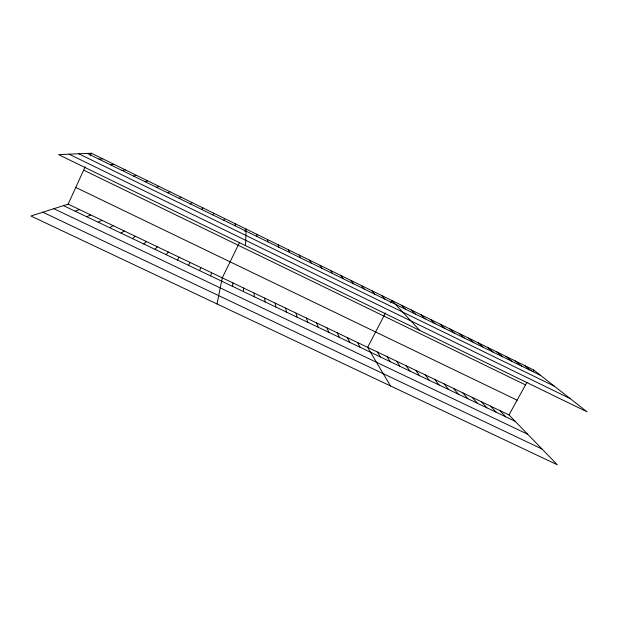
<?xml version="1.0" encoding="UTF-8"?>
<svg xmlns="http://www.w3.org/2000/svg" width="618" height="618" viewBox="0 0 618 618"><rect width="100%" height="100%" fill="white"/><g stroke="black" fill="none" stroke-linecap="round" stroke-linejoin="round"><path stroke-width="0.93" d="M245.547 245.632L246.095 229.062L244.913 231.487M243.43 291.565L243.562 288.019M232.546 286.366L232.94 282.944M235.01 225.755L235.35 223.793M216.995 303.956L222.279 277.837L239.375 242.82M210.63 275.906L211.572 272.723M223.932 220.34L224.558 218.502M199.599 270.638L200.811 267.579M68.15 204.141L508.993 414.941L557.281 464.759L30.9 216.006L68.15 204.141L85.199 166.76M90.205 155.775L91.364 153.241L533.72 369.997L587.1 411.866L58.563 154.631L91.364 153.241M188.521 265.346L190.012 262.411M385.493 312.963L367.633 347.347L390.46 385.926M390.738 302.866L391.951 300.533L419.715 330.398M212.816 214.894L213.712 213.195M508.993 414.941L526.884 382.426M532.809 371.657L533.72 369.997M177.397 260.039L179.174 257.227M201.653 209.425L202.828 207.857M166.227 254.701L168.281 252.02M155.01 249.348L157.343 246.791M190.437 203.94L191.897 202.503M143.739 243.963L146.358 241.538M132.422 238.563L135.327 236.261M179.166 198.424L180.919 197.119M121.051 233.133L124.249 230.97M109.633 227.679L113.125 225.647M167.857 192.878L169.888 191.719M98.162 222.21L101.955 220.302M156.493 187.316L158.818 186.288M86.644 216.709L90.73 214.94M75.079 211.178L79.467 209.548M145.076 181.731L147.694 180.842M133.612 176.115L136.524 175.365M122.094 170.475L125.307 169.873M110.529 164.813L114.044 164.349M98.911 159.127L102.727 158.803M42.835 212.206L541.978 448.977M63.453 205.632L515.165 421.306M53.843 208.699L527.733 434.276M75.767 187.439L517.111 400.186M69.092 154.183L570.175 398.595M83.662 170.128L525.516 384.906M87.238 153.411L540.541 375.342M78.78 153.774L554.416 386.235M524.528 365.493L531.132 370.738M515.296 360.966L521.692 366.119M506.026 356.424L512.214 361.476M496.717 351.866L502.697 356.818M487.378 347.293L493.141 352.144M478 342.696L483.554 347.447M468.591 338.085L473.921 342.727M459.143 333.45L464.249 338M449.657 328.807L454.547 333.241M440.132 324.141L444.798 328.475M430.568 319.452L435.018 323.685M420.974 314.747L425.192 318.873M411.341 310.027L415.327 314.044M401.661 305.292L405.423 309.193M499.815 410.553L505.787 416.833M490.607 406.15L496.37 412.337M481.368 401.731L486.914 407.826M381.816 295.558L385.099 299.243M472.09 397.297L477.428 403.291M462.774 392.839L467.903 398.741M371.634 290.576L374.67 294.137M453.427 388.367L458.34 394.176M444.041 383.878L448.738 389.595M361.406 285.562L364.203 289.008M434.616 379.375L439.097 384.991M425.161 374.856L429.417 380.371M351.14 280.533L353.681 283.863M415.667 370.313L419.707 375.729M406.134 365.756L409.95 371.07M340.835 275.481L343.121 278.695M396.563 361.182L400.155 366.397M330.483 270.406L332.523 273.504M386.961 356.586L390.321 361.7M377.32 351.974L380.449 356.988M320.085 265.315L321.87 268.289M357.528 342.511L360.194 347.316M309.649 260.201L311.171 263.052M347.378 337.66L349.796 342.349M337.189 332.785L339.359 337.366M299.166 255.064L300.433 257.791M326.953 327.895L328.884 332.368M288.645 249.904L289.641 252.507M316.679 322.982L318.355 327.339M306.366 318.046L307.787 322.295M278.077 244.728L278.811 247.208M296.007 313.094L297.173 317.227M285.601 308.119L286.52 312.136M267.463 239.529L267.934 241.877M275.157 303.129L275.813 307.03M264.674 298.115L265.068 301.893M256.802 234.307L257.003 236.532M254.137 293.079L254.268 296.74"/></g></svg>
